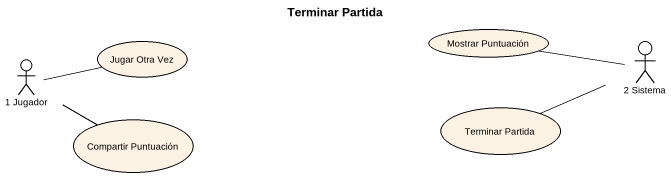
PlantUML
@startuml
title Terminar Partida
actor "1 Jugador" as a1_Jugador
usecase "Jugar Otra Vez" as Jugar_Otra_Vez
usecase "Mostrar Puntuación" as Mostrar_Puntuación
actor "2 Sistema" as a2_Sistema
usecase "Compartir Puntuación" as Compartir_Puntuación
usecase "Terminar Partida" as Terminar_Partida
Jugar_Otra_Vez -left- a1_Jugador
a2_Sistema -left- Mostrar_Puntuación
Compartir_Puntuación -left- a1_Jugador
Terminar_Partida -right- a2_Sistema
@enduml
